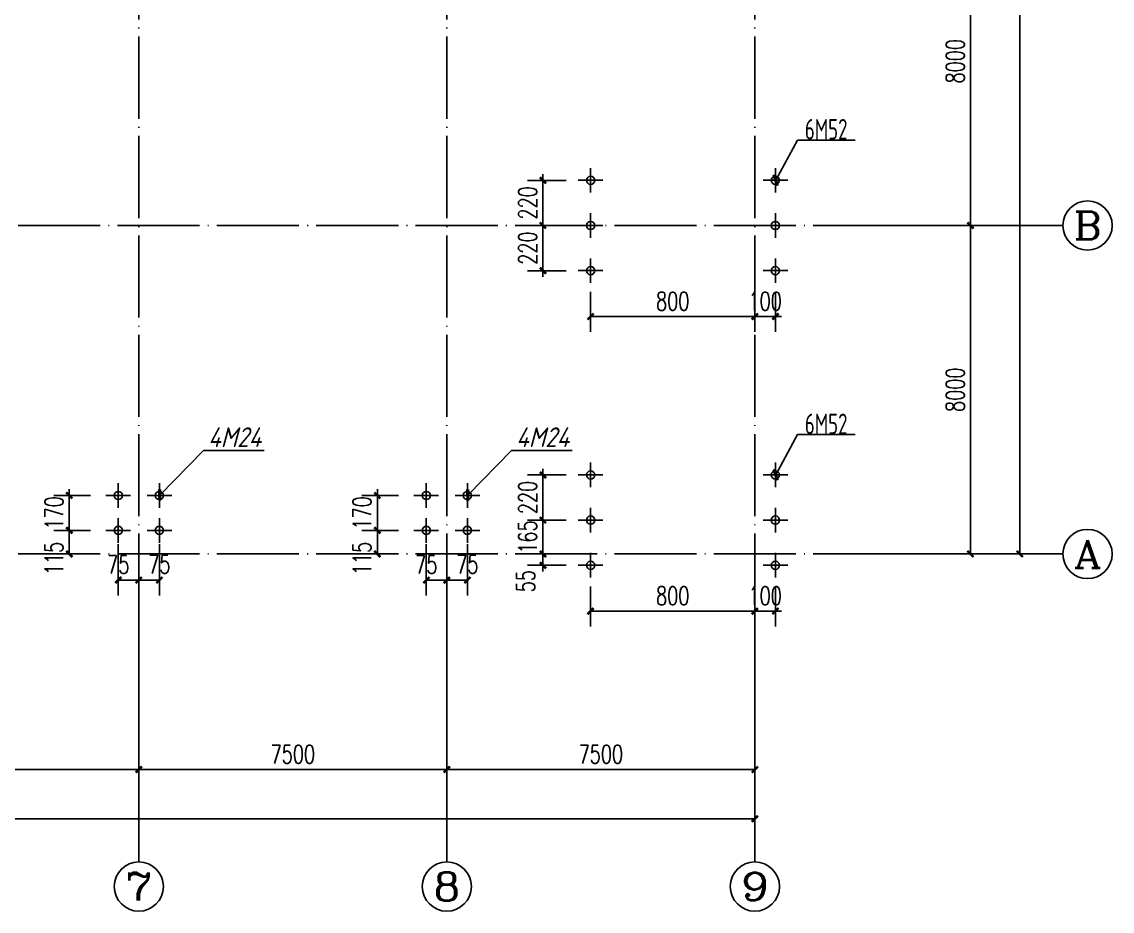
# Model space of a CAD drawing. Extents: x 14475413 to 15955882, y -732572 to -282951.
# Drawn here: x 15049821 to 15076370, y -585436 to -563775 of the extents above; entities that cross this region are included whole.
import ezdxf
from ezdxf.enums import TextEntityAlignment as Align

# ---------------------------------------------------------------- set-up
doc = ezdxf.new("R2010")
doc.units = 0
doc.header["$LTSCALE"] = 1000
doc.header["$MEASUREMENT"] = 0
doc.linetypes.add('DOTE', pattern=[2.42, 2, -0.2, 0.02, -0.2])
for name, color, linetype in [('AXIS', 3, 'Continuous'), ('AXIS_TEXT', 7, 'Continuous'), ('DOTE', 1, 'DOTE'), ('PUB_DIM', 3, 'Continuous'), ('中粗', 4, 'Continuous'), ('标注', 7, 'Continuous')]:
    doc.layers.add(name, color=color, linetype=linetype)
doc.styles.add('_TCH_AXIS', font='COMPLEX', dxfattribs={"bigfont": 'GBCBIG'})
doc.styles.add('_TCH_DIM_T3', font='SIMPLEX', dxfattribs={"width": 0.705882, "bigfont": 'GBCBIG'})
doc.styles.add('COMPLEX', font='COMPLEX')
doc.styles.get("Standard").update_dxf_attribs({"font": 'gbenor.shx', "bigfont": 'gbcbig.shx'})
doc.styles.add('TSSD_REIN', font='tssdeng.shx', dxfattribs={"width": 0.7, "bigfont": 'tssdchn.shx'})
doc.dimstyles.new('100', dxfattribs={"dimtxt": 250, "dimasz": 200, "dimexe": 250, "dimexo": 300, "dimgap": 150, "dimtad": 1, "dimdec": 0, "dimzin": 0, "dimdsep": 46, "dimtxsty": 'Standard', "dimblk": 'ARCHTICK', "dimcen": 0.09, "dimclrd": 256, "dimclre": 256, "dimclrt": 256, "dimadec": 0, "dimazin": 0, "dimtfac": 1, "dimtdec": 0, "dimtix": 1, "dimtmove": 2, "dimatfit": 3, "dimldrblk": 'ARCHTICK', "dimfxl": 0, "dimtolj": 1, "dimtzin": 0, "dimarcsym": 0})
doc.dimstyles.new('_TCH_ARCH&&150', dxfattribs={"dimtxt": 446.25, "dimasz": 150, "dimexe": 375, "dimexo": 450, "dimgap": 150, "dimtad": 1, "dimdec": 0, "dimzin": 0, "dimdsep": 46, "dimtxsty": '_TCH_DIM_T3', "dimblk": 'ARCHTICK', "dimcen": 0.09, "dimclrt": 7, "dimazin": 2, "dimtfac": 1, "dimtdec": 0, "dimtix": 1, "dimtmove": 2, "dimatfit": 3, "dimfxl": 0, "dimtolj": 1, "dimtzin": 0, "dimarcsym": 0})

# ---------------------------------------------------------------- blocks, each defined once
blk = doc.blocks.new('_AXISO')
blk.add_circle((0, 0), 0.5)
at = {"layer": 'AXIS_TEXT', "style": 'COMPLEX', "width": 1.041667}
blk.add_attdef('A', text='', height=0.56, dxfattribs=at).set_placement((-0.25, -0.28), (0.25, -0.28), align=Align.FIT)
blk = doc.blocks.new('_ArchTick')
at = {"color": 0, "linetype": 'ByBlock', "const_width": 0.4}
blk.add_lwpolyline([(-0.5, -0.5), (0.5, 0.5)], dxfattribs=at)
blk = doc.blocks.new('*D1091')
at = {"layer": 'AXIS', "color": 0, "lineweight": -2}
for p, q in [((15069620, -480736), (15074495, -480736)), ((15074120, -576736), (15074120, -480736)), ((15069620, -576736), (15074495, -576736))]:
    blk.add_line(p, q, dxfattribs=at)
at = {"layer": 'Defpoints', "color": 0}
for p in [(15069170, -480736), (15074120, -480736), (15069170, -576736)]:
    blk.add_point(p, dxfattribs=at)
at = {"layer": 'AXIS', "color": 0, "lineweight": -2, "xscale": 150, "yscale": 150, "zscale": 150}
for p, rotation in [((15074120, -480736), 90), ((15074120, -576736), 270)]:
    blk.add_blockref('_ArchTick', p, dxfattribs=dict(at, rotation=rotation))
at = {"layer": 'AXIS', "color": 7, "insert": (15073747, -528736), "char_height": 446.2, "attachment_point": 5, "rotation": 90, "style": '_TCH_DIM_T3'}
blk.add_mtext('\\A1;96000', dxfattribs=at)
blk = doc.blocks.new('*D1092')
at = {"layer": 'AXIS', "color": 0, "lineweight": -2}
for p, q in [((15069620, -568736), (15073295, -568736)), ((15072920, -576736), (15072920, -568736)), ((15069620, -576736), (15073295, -576736))]:
    blk.add_line(p, q, dxfattribs=at)
at = {"layer": 'Defpoints', "color": 0}
for p in [(15069170, -568736), (15072920, -568736), (15069170, -576736)]:
    blk.add_point(p, dxfattribs=at)
at = {"layer": 'AXIS', "color": 0, "lineweight": -2, "xscale": 150, "yscale": 150, "zscale": 150}
for p, rotation in [((15072920, -568736), 90), ((15072920, -576736), 270)]:
    blk.add_blockref('_ArchTick', p, dxfattribs=dict(at, rotation=rotation))
at = {"layer": 'AXIS', "color": 7, "insert": (15072547, -572736), "char_height": 446.2, "attachment_point": 5, "rotation": 90, "style": '_TCH_DIM_T3'}
blk.add_mtext('\\A1;8000', dxfattribs=at)
blk = doc.blocks.new('*D1093')
at = {"layer": 'AXIS', "color": 0, "lineweight": -2}
for p, q in [((15069620, -560736), (15073295, -560736)), ((15072920, -568736), (15072920, -560736)), ((15069620, -568736), (15073295, -568736))]:
    blk.add_line(p, q, dxfattribs=at)
at = {"layer": 'Defpoints', "color": 0}
for p in [(15069170, -560736), (15072920, -560736), (15069170, -568736)]:
    blk.add_point(p, dxfattribs=at)
at = {"layer": 'AXIS', "color": 0, "lineweight": -2, "xscale": 150, "yscale": 150, "zscale": 150}
for p, rotation in [((15072920, -560736), 90), ((15072920, -568736), 270)]:
    blk.add_blockref('_ArchTick', p, dxfattribs=dict(at, rotation=rotation))
at = {"layer": 'AXIS', "color": 7, "insert": (15072547, -564736), "char_height": 446.2, "attachment_point": 5, "rotation": 90, "style": '_TCH_DIM_T3'}
blk.add_mtext('\\A1;8000', dxfattribs=at)
blk = doc.blocks.new('*D1104')
at = {"layer": 'AXIS', "color": 0, "lineweight": -2}
for p, q in [((15007670, -578686), (15007670, -583561)), ((15067670, -578686), (15067670, -583561)), ((15007670, -583186), (15067670, -583186))]:
    blk.add_line(p, q, dxfattribs=at)
at = {"layer": 'Defpoints', "color": 0}
for p in [(15007670, -578236), (15067670, -578236), (15067670, -583186)]:
    blk.add_point(p, dxfattribs=at)
at = {"layer": 'AXIS', "color": 0, "lineweight": -2, "xscale": 150, "yscale": 150, "zscale": 150, "rotation": 180}
blk.add_blockref('_ArchTick', (15007670, -583186), dxfattribs=at)
at = {"layer": 'AXIS', "color": 0, "lineweight": -2, "xscale": 150, "yscale": 150, "zscale": 150}
blk.add_blockref('_ArchTick', (15067670, -583186), dxfattribs=at)
at = {"layer": 'AXIS', "color": 7, "insert": (15037670, -582813), "char_height": 446.2, "attachment_point": 5, "style": '_TCH_DIM_T3'}
blk.add_mtext('\\A1;60000', dxfattribs=at)
blk = doc.blocks.new('*D1110')
at = {"layer": 'AXIS', "color": 0, "lineweight": -2}
for p, q in [((15045170, -578686), (15045170, -582361)), ((15052670, -578686), (15052670, -582361)), ((15045170, -581986), (15052670, -581986))]:
    blk.add_line(p, q, dxfattribs=at)
at = {"layer": 'Defpoints', "color": 0}
for p in [(15045170, -578236), (15052670, -578236), (15052670, -581986)]:
    blk.add_point(p, dxfattribs=at)
at = {"layer": 'AXIS', "color": 0, "lineweight": -2, "xscale": 150, "yscale": 150, "zscale": 150, "rotation": 180}
blk.add_blockref('_ArchTick', (15045170, -581986), dxfattribs=at)
at = {"layer": 'AXIS', "color": 0, "lineweight": -2, "xscale": 150, "yscale": 150, "zscale": 150}
blk.add_blockref('_ArchTick', (15052670, -581986), dxfattribs=at)
at = {"layer": 'AXIS', "color": 7, "insert": (15048920, -581613), "char_height": 446.2, "attachment_point": 5, "style": '_TCH_DIM_T3'}
blk.add_mtext('\\A1;7500', dxfattribs=at)
blk = doc.blocks.new('*D1111')
at = {"layer": 'AXIS', "color": 0, "lineweight": -2}
for p, q in [((15052670, -578686), (15052670, -582361)), ((15060170, -578686), (15060170, -582361)), ((15052670, -581986), (15060170, -581986))]:
    blk.add_line(p, q, dxfattribs=at)
at = {"layer": 'Defpoints', "color": 0}
for p in [(15052670, -578236), (15060170, -578236), (15060170, -581986)]:
    blk.add_point(p, dxfattribs=at)
at = {"layer": 'AXIS', "color": 0, "lineweight": -2, "xscale": 150, "yscale": 150, "zscale": 150, "rotation": 180}
blk.add_blockref('_ArchTick', (15052670, -581986), dxfattribs=at)
at = {"layer": 'AXIS', "color": 0, "lineweight": -2, "xscale": 150, "yscale": 150, "zscale": 150}
blk.add_blockref('_ArchTick', (15060170, -581986), dxfattribs=at)
at = {"layer": 'AXIS', "color": 7, "insert": (15056420, -581613), "char_height": 446.2, "attachment_point": 5, "style": '_TCH_DIM_T3'}
blk.add_mtext('\\A1;7500', dxfattribs=at)
blk = doc.blocks.new('*D1112')
at = {"layer": 'AXIS', "color": 0, "lineweight": -2}
for p, q in [((15060170, -578686), (15060170, -582361)), ((15067670, -578686), (15067670, -582361)), ((15060170, -581986), (15067670, -581986))]:
    blk.add_line(p, q, dxfattribs=at)
at = {"layer": 'Defpoints', "color": 0}
for p in [(15060170, -578236), (15067670, -578236), (15067670, -581986)]:
    blk.add_point(p, dxfattribs=at)
at = {"layer": 'AXIS', "color": 0, "lineweight": -2, "xscale": 150, "yscale": 150, "zscale": 150, "rotation": 180}
blk.add_blockref('_ArchTick', (15060170, -581986), dxfattribs=at)
at = {"layer": 'AXIS', "color": 0, "lineweight": -2, "xscale": 150, "yscale": 150, "zscale": 150}
blk.add_blockref('_ArchTick', (15067670, -581986), dxfattribs=at)
at = {"layer": 'AXIS', "color": 7, "insert": (15063920, -581613), "char_height": 446.2, "attachment_point": 5, "style": '_TCH_DIM_T3'}
blk.add_mtext('\\A1;7500', dxfattribs=at)
blk = doc.blocks.new('*D1289')
at = {"layer": 'Defpoints', "color": 0}
for p in [(15062510, -567636), (15063524, -567636), (15063524, -568736)]:
    blk.add_point(p, dxfattribs=at)
at = {"layer": 'PUB_DIM', "color": 0, "lineweight": -2}
for p, q in [((15062510, -567636), (15062510, -567486)), ((15063074, -567636), (15062135, -567636)), ((15062510, -568736), (15062510, -567636)), ((15063074, -568736), (15062135, -568736)), ((15062510, -568736), (15062510, -568886))]:
    blk.add_line(p, q, dxfattribs=at)
at = {"layer": 'PUB_DIM', "color": 0, "lineweight": -2, "xscale": 150, "yscale": 150, "zscale": 150}
for p, rotation in [((15062510, -567636), 270), ((15062510, -568736), 90)]:
    blk.add_blockref('_ArchTick', p, dxfattribs=dict(at, rotation=rotation))
at = {"layer": 'PUB_DIM', "color": 7, "insert": (15062137, -568186), "char_height": 446.2, "attachment_point": 5, "rotation": 90, "style": '_TCH_DIM_T3'}
blk.add_mtext('\\A1;220', dxfattribs=at)
blk = doc.blocks.new('*D1290')
at = {"layer": 'Defpoints', "color": 0}
for p in [(15062510, -568736), (15063524, -568736), (15063524, -569836)]:
    blk.add_point(p, dxfattribs=at)
at = {"layer": 'PUB_DIM', "color": 0, "lineweight": -2}
for p, q in [((15062510, -568736), (15062510, -568586)), ((15063074, -568736), (15062135, -568736)), ((15062510, -569836), (15062510, -568736)), ((15063074, -569836), (15062135, -569836)), ((15062510, -569836), (15062510, -569986))]:
    blk.add_line(p, q, dxfattribs=at)
at = {"layer": 'PUB_DIM', "color": 0, "lineweight": -2, "xscale": 150, "yscale": 150, "zscale": 150}
for p, rotation in [((15062510, -568736), 270), ((15062510, -569836), 90)]:
    blk.add_blockref('_ArchTick', p, dxfattribs=dict(at, rotation=rotation))
at = {"layer": 'PUB_DIM', "color": 7, "insert": (15062137, -569286), "char_height": 446.2, "attachment_point": 5, "rotation": 90, "style": '_TCH_DIM_T3'}
blk.add_mtext('\\A1;220', dxfattribs=at)
blk = doc.blocks.new('*D1291')
at = {"layer": 'Defpoints', "color": 0}
for p in [(15063670, -569901), (15067670, -569901), (15067670, -570953)]:
    blk.add_point(p, dxfattribs=at)
at = {"layer": 'PUB_DIM', "color": 0, "lineweight": -2}
for p, q in [((15063670, -570351), (15063670, -571328)), ((15067670, -570351), (15067670, -571328)), ((15063670, -570953), (15067670, -570953))]:
    blk.add_line(p, q, dxfattribs=at)
at = {"layer": 'PUB_DIM', "color": 0, "lineweight": -2, "xscale": 150, "yscale": 150, "zscale": 150, "rotation": 180}
blk.add_blockref('_ArchTick', (15063670, -570953), dxfattribs=at)
at = {"layer": 'PUB_DIM', "color": 0, "lineweight": -2, "xscale": 150, "yscale": 150, "zscale": 150}
blk.add_blockref('_ArchTick', (15067670, -570953), dxfattribs=at)
at = {"layer": 'PUB_DIM', "color": 7, "insert": (15065670, -570580), "char_height": 446.2, "attachment_point": 5, "style": '_TCH_DIM_T3'}
blk.add_mtext('\\A1;800', dxfattribs=at)
blk = doc.blocks.new('*D1292')
at = {"layer": 'Defpoints', "color": 0}
for p in [(15067670, -569901), (15068170, -569901), (15068170, -570953)]:
    blk.add_point(p, dxfattribs=at)
at = {"layer": 'PUB_DIM', "color": 0, "lineweight": -2}
for p, q in [((15067670, -570351), (15067670, -571328)), ((15068170, -570351), (15068170, -571328)), ((15067670, -570953), (15067520, -570953)), ((15067670, -570953), (15068170, -570953)), ((15068170, -570953), (15068320, -570953))]:
    blk.add_line(p, q, dxfattribs=at)
at = {"layer": 'PUB_DIM', "color": 0, "lineweight": -2, "xscale": 150, "yscale": 150, "zscale": 150}
blk.add_blockref('_ArchTick', (15067670, -570953), dxfattribs=at)
at = {"layer": 'PUB_DIM', "color": 0, "lineweight": -2, "xscale": 150, "yscale": 150, "zscale": 150, "rotation": 180}
blk.add_blockref('_ArchTick', (15068170, -570953), dxfattribs=at)
at = {"layer": 'PUB_DIM', "color": 7, "insert": (15067920, -570580), "char_height": 446.2, "attachment_point": 5, "style": '_TCH_DIM_T3'}
blk.add_mtext('\\A1;100', dxfattribs=at)
blk = doc.blocks.new('*D1298')
at = {"layer": 'Defpoints', "color": 0}
for p in [(15062510, -574811), (15063524, -574811), (15063524, -575911)]:
    blk.add_point(p, dxfattribs=at)
at = {"layer": 'PUB_DIM', "color": 0, "lineweight": -2}
for p, q in [((15062510, -574811), (15062510, -574661)), ((15063074, -574811), (15062135, -574811)), ((15062510, -575911), (15062510, -574811)), ((15063074, -575911), (15062135, -575911)), ((15062510, -575911), (15062510, -576061))]:
    blk.add_line(p, q, dxfattribs=at)
at = {"layer": 'PUB_DIM', "color": 0, "lineweight": -2, "xscale": 150, "yscale": 150, "zscale": 150}
for p, rotation in [((15062510, -574811), 270), ((15062510, -575911), 90)]:
    blk.add_blockref('_ArchTick', p, dxfattribs=dict(at, rotation=rotation))
at = {"layer": 'PUB_DIM', "color": 7, "insert": (15062137, -575361), "char_height": 446.2, "attachment_point": 5, "rotation": 90, "style": '_TCH_DIM_T3'}
blk.add_mtext('\\A1;220', dxfattribs=at)
blk = doc.blocks.new('*D1299')
at = {"layer": 'Defpoints', "color": 0}
for p in [(15062510, -575911), (15063524, -575911), (15063524, -576736)]:
    blk.add_point(p, dxfattribs=at)
at = {"layer": 'PUB_DIM', "color": 0, "lineweight": -2}
for p, q in [((15062510, -575911), (15062510, -575761)), ((15063074, -575911), (15062135, -575911)), ((15062510, -576736), (15062510, -575911)), ((15063074, -576736), (15062135, -576736)), ((15062510, -576736), (15062510, -576886))]:
    blk.add_line(p, q, dxfattribs=at)
at = {"layer": 'PUB_DIM', "color": 0, "lineweight": -2, "xscale": 150, "yscale": 150, "zscale": 150}
for p, rotation in [((15062510, -575911), 270), ((15062510, -576736), 90)]:
    blk.add_blockref('_ArchTick', p, dxfattribs=dict(at, rotation=rotation))
at = {"layer": 'PUB_DIM', "color": 7, "insert": (15062137, -576323), "char_height": 446.2, "attachment_point": 5, "rotation": 90, "style": '_TCH_DIM_T3'}
blk.add_mtext('\\A1;165', dxfattribs=at)
blk = doc.blocks.new('*D1300')
at = {"layer": 'Defpoints', "color": 0}
for p in [(15062510, -576736), (15063524, -576736), (15063524, -577011)]:
    blk.add_point(p, dxfattribs=at)
at = {"layer": 'PUB_DIM', "color": 0, "lineweight": -2}
for p, q in [((15062510, -576736), (15062510, -576586)), ((15063074, -576736), (15062135, -576736)), ((15062510, -577011), (15062510, -576736)), ((15063074, -577011), (15062135, -577011)), ((15062510, -577011), (15062510, -577161))]:
    blk.add_line(p, q, dxfattribs=at)
at = {"layer": 'PUB_DIM', "color": 0, "lineweight": -2, "xscale": 150, "yscale": 150, "zscale": 150}
for p, rotation in [((15062510, -576736), 270), ((15062510, -577011), 90)]:
    blk.add_blockref('_ArchTick', p, dxfattribs=dict(at, rotation=rotation))
at = {"layer": 'PUB_DIM', "color": 7, "insert": (15062091, -577399), "char_height": 446.2, "attachment_point": 5, "rotation": 90, "style": '_TCH_DIM_T3'}
blk.add_mtext('\\A1;55', dxfattribs=at)
blk = doc.blocks.new('*D1301')
at = {"layer": 'Defpoints', "color": 0}
for p in [(15063670, -577076), (15067670, -577076), (15067670, -578128)]:
    blk.add_point(p, dxfattribs=at)
at = {"layer": 'PUB_DIM', "color": 0, "lineweight": -2}
for p, q in [((15063670, -577526), (15063670, -578503)), ((15067670, -577526), (15067670, -578503)), ((15063670, -578128), (15067670, -578128))]:
    blk.add_line(p, q, dxfattribs=at)
at = {"layer": 'PUB_DIM', "color": 0, "lineweight": -2, "xscale": 150, "yscale": 150, "zscale": 150, "rotation": 180}
blk.add_blockref('_ArchTick', (15063670, -578128), dxfattribs=at)
at = {"layer": 'PUB_DIM', "color": 0, "lineweight": -2, "xscale": 150, "yscale": 150, "zscale": 150}
blk.add_blockref('_ArchTick', (15067670, -578128), dxfattribs=at)
at = {"layer": 'PUB_DIM', "color": 7, "insert": (15065670, -577755), "char_height": 446.2, "attachment_point": 5, "style": '_TCH_DIM_T3'}
blk.add_mtext('\\A1;800', dxfattribs=at)
blk = doc.blocks.new('*D1302')
at = {"layer": 'Defpoints', "color": 0}
for p in [(15067670, -577076), (15068170, -577076), (15068170, -578128)]:
    blk.add_point(p, dxfattribs=at)
at = {"layer": 'PUB_DIM', "color": 0, "lineweight": -2}
for p, q in [((15067670, -577526), (15067670, -578503)), ((15068170, -577526), (15068170, -578503)), ((15067670, -578128), (15067520, -578128)), ((15067670, -578128), (15068170, -578128)), ((15068170, -578128), (15068320, -578128))]:
    blk.add_line(p, q, dxfattribs=at)
at = {"layer": 'PUB_DIM', "color": 0, "lineweight": -2, "xscale": 150, "yscale": 150, "zscale": 150}
blk.add_blockref('_ArchTick', (15067670, -578128), dxfattribs=at)
at = {"layer": 'PUB_DIM', "color": 0, "lineweight": -2, "xscale": 150, "yscale": 150, "zscale": 150, "rotation": 180}
blk.add_blockref('_ArchTick', (15068170, -578128), dxfattribs=at)
at = {"layer": 'PUB_DIM', "color": 7, "insert": (15067920, -577755), "char_height": 446.2, "attachment_point": 5, "style": '_TCH_DIM_T3'}
blk.add_mtext('\\A1;100', dxfattribs=at)
blk = doc.blocks.new('*D1324')
at = {"layer": 'Defpoints', "color": 0}
for p in [(15052170, -576045), (15052670, -576045), (15052670, -577372)]:
    blk.add_point(p, dxfattribs=at)
at = {"layer": 'PUB_DIM', "color": 0, "lineweight": -2}
for p, q in [((15052170, -576495), (15052170, -577747)), ((15052670, -576495), (15052670, -577747)), ((15052170, -577372), (15052670, -577372))]:
    blk.add_line(p, q, dxfattribs=at)
at = {"layer": 'PUB_DIM', "color": 0, "lineweight": -2, "xscale": 150, "yscale": 150, "zscale": 150, "rotation": 180}
blk.add_blockref('_ArchTick', (15052170, -577372), dxfattribs=at)
at = {"layer": 'PUB_DIM', "color": 0, "lineweight": -2, "xscale": 150, "yscale": 150, "zscale": 150}
blk.add_blockref('_ArchTick', (15052670, -577372), dxfattribs=at)
at = {"layer": 'PUB_DIM', "color": 7, "insert": (15052170, -576992), "char_height": 446.2, "attachment_point": 5, "style": '_TCH_DIM_T3'}
blk.add_mtext('\\A1;75', dxfattribs=at)
blk = doc.blocks.new('*D1325')
at = {"layer": 'Defpoints', "color": 0}
for p in [(15052670, -576045), (15053170, -576045), (15053170, -577372)]:
    blk.add_point(p, dxfattribs=at)
at = {"layer": 'PUB_DIM', "color": 0, "lineweight": -2}
for p, q in [((15052670, -576495), (15052670, -577747)), ((15053170, -576495), (15053170, -577747)), ((15052670, -577372), (15053170, -577372))]:
    blk.add_line(p, q, dxfattribs=at)
at = {"layer": 'PUB_DIM', "color": 0, "lineweight": -2, "xscale": 150, "yscale": 150, "zscale": 150, "rotation": 180}
blk.add_blockref('_ArchTick', (15052670, -577372), dxfattribs=at)
at = {"layer": 'PUB_DIM', "color": 0, "lineweight": -2, "xscale": 150, "yscale": 150, "zscale": 150}
blk.add_blockref('_ArchTick', (15053170, -577372), dxfattribs=at)
at = {"layer": 'PUB_DIM', "color": 7, "insert": (15053170, -576987), "char_height": 446.2, "attachment_point": 5, "style": '_TCH_DIM_T3'}
blk.add_mtext('\\A1;75', dxfattribs=at)
blk = doc.blocks.new('*D1326')
at = {"layer": 'Defpoints', "color": 0}
for p in [(15050978, -576161), (15051941, -576161), (15051941, -576736)]:
    blk.add_point(p, dxfattribs=at)
at = {"layer": 'PUB_DIM', "color": 0, "lineweight": -2}
for p, q in [((15051491, -576161), (15050603, -576161)), ((15050978, -576736), (15050978, -576161)), ((15051491, -576736), (15050603, -576736))]:
    blk.add_line(p, q, dxfattribs=at)
at = {"layer": 'PUB_DIM', "color": 0, "lineweight": -2, "xscale": 150, "yscale": 150, "zscale": 150}
for p, rotation in [((15050978, -576161), 90), ((15050978, -576736), 270)]:
    blk.add_blockref('_ArchTick', p, dxfattribs=dict(at, rotation=rotation))
at = {"layer": 'PUB_DIM', "color": 7, "insert": (15050604, -576845), "char_height": 446.2, "attachment_point": 5, "rotation": 90, "style": '_TCH_DIM_T3'}
blk.add_mtext('\\A1;115', dxfattribs=at)
blk = doc.blocks.new('*D1327')
at = {"layer": 'Defpoints', "color": 0}
for p in [(15050978, -575311), (15051941, -575311), (15051941, -576161)]:
    blk.add_point(p, dxfattribs=at)
at = {"layer": 'PUB_DIM', "color": 0, "lineweight": -2}
for p, q in [((15051491, -575311), (15050603, -575311)), ((15050978, -575311), (15050978, -575161)), ((15050978, -576161), (15050978, -575311)), ((15051491, -576161), (15050603, -576161)), ((15050978, -576161), (15050978, -576311))]:
    blk.add_line(p, q, dxfattribs=at)
at = {"layer": 'PUB_DIM', "color": 0, "lineweight": -2, "xscale": 150, "yscale": 150, "zscale": 150}
for p, rotation in [((15050978, -575311), 270), ((15050978, -576161), 90)]:
    blk.add_blockref('_ArchTick', p, dxfattribs=dict(at, rotation=rotation))
at = {"layer": 'PUB_DIM', "color": 7, "insert": (15050605, -575736), "char_height": 446.2, "attachment_point": 5, "rotation": 90, "style": '_TCH_DIM_T3'}
blk.add_mtext('\\A1;170', dxfattribs=at)
blk = doc.blocks.new('*D1328')
at = {"layer": 'Defpoints', "color": 0}
for p in [(15059670, -576045), (15060170, -576045), (15060170, -577372)]:
    blk.add_point(p, dxfattribs=at)
at = {"layer": 'PUB_DIM', "color": 0, "lineweight": -2}
for p, q in [((15059670, -576495), (15059670, -577747)), ((15060170, -576495), (15060170, -577747)), ((15059670, -577372), (15060170, -577372))]:
    blk.add_line(p, q, dxfattribs=at)
at = {"layer": 'PUB_DIM', "color": 0, "lineweight": -2, "xscale": 150, "yscale": 150, "zscale": 150, "rotation": 180}
blk.add_blockref('_ArchTick', (15059670, -577372), dxfattribs=at)
at = {"layer": 'PUB_DIM', "color": 0, "lineweight": -2, "xscale": 150, "yscale": 150, "zscale": 150}
blk.add_blockref('_ArchTick', (15060170, -577372), dxfattribs=at)
at = {"layer": 'PUB_DIM', "color": 7, "insert": (15059670, -576992), "char_height": 446.2, "attachment_point": 5, "style": '_TCH_DIM_T3'}
blk.add_mtext('\\A1;75', dxfattribs=at)
blk = doc.blocks.new('*D1329')
at = {"layer": 'Defpoints', "color": 0}
for p in [(15060170, -576045), (15060670, -576045), (15060670, -577372)]:
    blk.add_point(p, dxfattribs=at)
at = {"layer": 'PUB_DIM', "color": 0, "lineweight": -2}
for p, q in [((15060170, -576495), (15060170, -577747)), ((15060670, -576495), (15060670, -577747)), ((15060170, -577372), (15060670, -577372))]:
    blk.add_line(p, q, dxfattribs=at)
at = {"layer": 'PUB_DIM', "color": 0, "lineweight": -2, "xscale": 150, "yscale": 150, "zscale": 150, "rotation": 180}
blk.add_blockref('_ArchTick', (15060170, -577372), dxfattribs=at)
at = {"layer": 'PUB_DIM', "color": 0, "lineweight": -2, "xscale": 150, "yscale": 150, "zscale": 150}
blk.add_blockref('_ArchTick', (15060670, -577372), dxfattribs=at)
at = {"layer": 'PUB_DIM', "color": 7, "insert": (15060670, -576987), "char_height": 446.2, "attachment_point": 5, "style": '_TCH_DIM_T3'}
blk.add_mtext('\\A1;75', dxfattribs=at)
blk = doc.blocks.new('*D1330')
at = {"layer": 'Defpoints', "color": 0}
for p in [(15058478, -576161), (15059441, -576161), (15059441, -576736)]:
    blk.add_point(p, dxfattribs=at)
at = {"layer": 'PUB_DIM', "color": 0, "lineweight": -2}
for p, q in [((15058991, -576161), (15058103, -576161)), ((15058478, -576736), (15058478, -576161)), ((15058991, -576736), (15058103, -576736))]:
    blk.add_line(p, q, dxfattribs=at)
at = {"layer": 'PUB_DIM', "color": 0, "lineweight": -2, "xscale": 150, "yscale": 150, "zscale": 150}
for p, rotation in [((15058478, -576161), 90), ((15058478, -576736), 270)]:
    blk.add_blockref('_ArchTick', p, dxfattribs=dict(at, rotation=rotation))
at = {"layer": 'PUB_DIM', "color": 7, "insert": (15058104, -576845), "char_height": 446.2, "attachment_point": 5, "rotation": 90, "style": '_TCH_DIM_T3'}
blk.add_mtext('\\A1;115', dxfattribs=at)
blk = doc.blocks.new('*D1331')
at = {"layer": 'Defpoints', "color": 0}
for p in [(15058478, -575311), (15059441, -575311), (15059441, -576161)]:
    blk.add_point(p, dxfattribs=at)
at = {"layer": 'PUB_DIM', "color": 0, "lineweight": -2}
for p, q in [((15058991, -575311), (15058103, -575311)), ((15058478, -575311), (15058478, -575161)), ((15058478, -576161), (15058478, -575311)), ((15058991, -576161), (15058103, -576161)), ((15058478, -576161), (15058478, -576311))]:
    blk.add_line(p, q, dxfattribs=at)
at = {"layer": 'PUB_DIM', "color": 0, "lineweight": -2, "xscale": 150, "yscale": 150, "zscale": 150}
for p, rotation in [((15058478, -575311), 270), ((15058478, -576161), 90)]:
    blk.add_blockref('_ArchTick', p, dxfattribs=dict(at, rotation=rotation))
at = {"layer": 'PUB_DIM', "color": 7, "insert": (15058105, -575736), "char_height": 446.2, "attachment_point": 5, "rotation": 90, "style": '_TCH_DIM_T3'}
blk.add_mtext('\\A1;170', dxfattribs=at)

msp = doc.modelspace()

# ---------------------------------------------------------------- linework, layer by layer
at = {"layer": 'AXIS'}
for p, q in [((15069170.1, -568735.7), (15075170.1, -568735.7)), ((15069170.1, -576735.7), (15075170.1, -576735.7)), ((15052670.1, -578235.7), (15052670.1, -584235.7)), ((15060170.1, -578235.7), (15060170.1, -584235.7)), ((15067670.1, -578235.7), (15067670.1, -584235.7))]:
    msp.add_line(p, q, dxfattribs=at)
at = {"layer": 'DOTE'}
for p, q in [((15052670.1, -578235.7), (15052670.1, -479235.7)), ((15060170.1, -578235.7), (15060170.1, -479235.7)), ((15067670.1, -578235.7), (15067670.1, -479235.7)), ((15006170.1, -568735.7), (15069170.1, -568735.7)), ((15006170.1, -576735.7), (15069170.1, -576735.7))]:
    msp.add_line(p, q, dxfattribs=at)
at = {"layer": '中粗', "linetype": 'ByBlock'}
for p, q in [((15063670.1, -567335.7), (15063670.1, -567935.7)), ((15068170.1, -567335.7), (15068170.1, -567935.7)), ((15063970.1, -567635.7), (15063370.1, -567635.7)), ((15068470.1, -567635.7), (15067870.1, -567635.7)), ((15063670.1, -568435.7), (15063670.1, -569035.7)), ((15068170.1, -568435.7), (15068170.1, -569035.7)), ((15063970.1, -568735.7), (15063370.1, -568735.7)), ((15068470.1, -568735.7), (15067870.1, -568735.7)), ((15063670.1, -569535.7), (15063670.1, -570135.7)), ((15068170.1, -569535.7), (15068170.1, -570135.7)), ((15063970.1, -569835.7), (15063370.1, -569835.7)), ((15063595.1, -569835.7), (15063595.1, -569835.7)), ((15068470.1, -569835.7), (15067870.1, -569835.7)), ((15068095.1, -569835.7), (15068095.1, -569835.7)), ((15063670.1, -574510.7), (15063670.1, -575110.7)), ((15068170.1, -574510.7), (15068170.1, -575110.7)), ((15052170.1, -575610.7), (15052170.1, -575010.7)), ((15053170.1, -575610.7), (15053170.1, -575010.7)), ((15059670.1, -575610.7), (15059670.1, -575010.7)), ((15060670.1, -575610.7), (15060670.1, -575010.7)), ((15063970.1, -574810.7), (15063370.1, -574810.7)), ((15068470.1, -574810.7), (15067870.1, -574810.7)), ((15051870.1, -575310.7), (15052470.1, -575310.7)), ((15052245.1, -575310.7), (15052245.1, -575310.7)), ((15052870.1, -575310.7), (15053470.1, -575310.7)), ((15059370.1, -575310.7), (15059970.1, -575310.7)), ((15059745.1, -575310.7), (15059745.1, -575310.7)), ((15060370.1, -575310.7), (15060970.1, -575310.7)), ((15063670.1, -575610.7), (15063670.1, -576210.7)), ((15068170.1, -575610.7), (15068170.1, -576210.7)), ((15052170.1, -576460.7), (15052170.1, -575860.7)), ((15053170.1, -576460.7), (15053170.1, -575860.7)), ((15059670.1, -576460.7), (15059670.1, -575860.7)), ((15060670.1, -576460.7), (15060670.1, -575860.7)), ((15063970.1, -575910.7), (15063370.1, -575910.7)), ((15068470.1, -575910.7), (15067870.1, -575910.7)), ((15051870.1, -576160.7), (15052470.1, -576160.7)), ((15052870.1, -576160.7), (15053470.1, -576160.7)), ((15059370.1, -576160.7), (15059970.1, -576160.7)), ((15060370.1, -576160.7), (15060970.1, -576160.7)), ((15063670.1, -576710.7), (15063670.1, -577310.7)), ((15068170.1, -576710.7), (15068170.1, -577310.7)), ((15063970.1, -577010.7), (15063370.1, -577010.7)), ((15063595.1, -577010.7), (15063595.1, -577010.7)), ((15068470.1, -577010.7), (15067870.1, -577010.7)), ((15068095.1, -577010.7), (15068095.1, -577010.7))]:
    msp.add_line(p, q, dxfattribs=at)
for centre in [(15063670.1, -567635.7), (15068170.1, -567635.7), (15063670.1, -568735.7), (15068170.1, -568735.7), (15063670.1, -569835.7), (15068170.1, -569835.7), (15063670.1, -574810.7), (15068170.1, -574810.7), (15052170.1, -575310.7), (15053170.1, -575310.7), (15059670.1, -575310.7), (15060670.1, -575310.7), (15063670.1, -575910.7), (15068170.1, -575910.7), (15052170.1, -576160.7), (15053170.1, -576160.7), (15059670.1, -576160.7), (15060670.1, -576160.7), (15063670.1, -577010.7), (15068170.1, -577010.7)]:
    msp.add_circle(centre, 100, dxfattribs=at)

# ---------------------------------------------------------------- block references
at = {"layer": 'AXIS'}
ref = msp.add_blockref('_AXISO', (15075770.1, -568735.7), dxfattribs=dict(at, xscale=1200, yscale=1200, zscale=1200))
ref.add_attrib('A', 'B', dxfattribs={"layer": 'AXIS_TEXT', "ltscale": 0.5, "height": 678.8, "style": '_TCH_AXIS', "width": 1.235294}).set_placement((15075430.7, -569075.1), (15076109.5, -569075.1), align=Align.FIT)
ref = msp.add_blockref('_AXISO', (15075770.1, -576735.7), dxfattribs=dict(at, xscale=1200, yscale=1200, zscale=1200))
ref.add_attrib('A', 'A', dxfattribs={"layer": 'AXIS_TEXT', "ltscale": 0.5, "height": 678.8, "style": '_TCH_AXIS', "width": 1.166667}).set_placement((15075430.7, -577075.1), (15076109.5, -577075.1), align=Align.FIT)
ref = msp.add_blockref('_AXISO', (15052670.1, -584835.7), dxfattribs=dict(at, xscale=1200, yscale=1200, zscale=1200))
ref.add_attrib('A', '7', dxfattribs={"layer": 'AXIS_TEXT', "ltscale": 0.5, "height": 678.8, "style": '_TCH_AXIS', "width": 1.5}).set_placement((15052330.7, -585175.1), (15053009.5, -585175.1), align=Align.FIT)
ref = msp.add_blockref('_AXISO', (15060170.1, -584835.7), dxfattribs=dict(at, xscale=1200, yscale=1200, zscale=1200))
ref.add_attrib('A', '8', dxfattribs={"layer": 'AXIS_TEXT', "ltscale": 0.5, "height": 678.8, "style": '_TCH_AXIS', "width": 1.5}).set_placement((15059830.7, -585175.1), (15060509.5, -585175.1), align=Align.FIT)
ref = msp.add_blockref('_AXISO', (15067670.1, -584835.7), dxfattribs=dict(at, xscale=1200, yscale=1200, zscale=1200))
ref.add_attrib('A', '9', dxfattribs={"layer": 'AXIS_TEXT', "ltscale": 0.5, "height": 678.8, "style": '_TCH_AXIS', "width": 1.5}).set_placement((15067330.7, -585175.1), (15068009.5, -585175.1), align=Align.FIT)

# ---------------------------------------------------------------- texts
at = {"color": 6, "ltscale": 0.5, "style": 'TSSD_REIN', "width": 0.7}
for p in [(15068886.7, -566641.8), (15068886.7, -573816.8)]:
    msp.add_text('6M52', height=500, dxfattribs=at).set_placement(p)
at = {"color": 6, "ltscale": 0.5, "oblique": 15}
for p in [(15054356.5, -574131.6), (15061856.5, -574131.6)]:
    msp.add_text('4M24', height=480, dxfattribs=at).set_placement(p)

# ---------------------------------------------------------------- dimensions: what is measured, and where the dimension line sits
at = {"layer": 'AXIS'}
for p1, p2, distance, text, picture, middle in [((15069170.1, -576735.7), (15069170.1, -480735.7), -4950, '96000', '*D1091', (15073747, -528735.7)), ((15069170.1, -568735.7), (15069170.1, -560735.7), -3750, '8000', '*D1093', (15072547, -564735.7)), ((15069170.1, -576735.7), (15069170.1, -568735.7), -3750, '8000', '*D1092', (15072547, -572735.7)), ((15007670.1, -578235.7), (15067670.1, -578235.7), -4950, '60000', '*D1104', (15037670.1, -582812.6)), ((15045170.1, -578235.7), (15052670.1, -578235.7), -3750, '7500', '*D1110', (15048920.1, -581612.6)), ((15052670.1, -578235.7), (15060170.1, -578235.7), -3750, '7500', '*D1111', (15056420.1, -581612.6)), ((15060170.1, -578235.7), (15067670.1, -578235.7), -3750, '7500', '*D1112', (15063920.1, -581612.6))]:
    dim = msp.add_aligned_dim(p1=p1, p2=p2, distance=distance, text=text, dimstyle='_TCH_ARCH&&150', dxfattribs=at)
    dim.commit()
    dim.dimension.update_dxf_attribs({"geometry": picture, "text_midpoint": middle})
at = {"layer": 'PUB_DIM'}
for p1, p2, distance, text, picture, middle in [((15063523.6, -568735.7), (15063523.6, -567635.7), 1014, '220', '*D1289', (15062136.5, -568185.7)), ((15063523.6, -569835.7), (15063523.6, -568735.7), 1014, '220', '*D1290', (15062136.5, -569285.7)), ((15063670.1, -569901.2), (15067670.1, -569901.2), -1051.8, '800', '*D1291', (15065670.1, -570579.9)), ((15067670.1, -569901.2), (15068170.1, -569901.2), -1051.8, '100', '*D1292', (15067920.1, -570579.9)), ((15063523.6, -575910.7), (15063523.6, -574810.7), 1014, '220', '*D1298', (15062136.5, -575360.7)), ((15051940.6, -576160.7), (15051940.6, -575310.7), 962.5, '170', '*D1327', (15050605, -575735.7)), ((15059440.6, -576160.7), (15059440.6, -575310.7), 962.5, '170', '*D1331', (15058105, -575735.7)), ((15063523.6, -576735.7), (15063523.6, -575910.7), 1014, '165', '*D1299', (15062136.5, -576323.2)), ((15063670.1, -577076.2), (15067670.1, -577076.2), -1051.8, '800', '*D1301', (15065670.1, -577754.9)), ((15067670.1, -577076.2), (15068170.1, -577076.2), -1051.8, '100', '*D1302', (15067920.1, -577754.9))]:
    dim = msp.add_aligned_dim(p1=p1, p2=p2, distance=distance, text=text, dimstyle='_TCH_ARCH&&150', dxfattribs=at)
    dim.commit()
    dim.dimension.update_dxf_attribs({"geometry": picture, "text_midpoint": middle})
for base, p1, p2, angle, text, picture, middle in [((15050978.1, -576160.7), (15051940.6, -576735.7), (15051940.6, -576160.7), 90, '115', '*D1326', (15050604.4, -576845.5)), ((15052670.1, -577372.2), (15052170.1, -576044.5), (15052670.1, -576044.5), 0, '75', '*D1324', (15052170.1, -576992.4)), ((15053170.1, -577372.2), (15052670.1, -576044.5), (15053170.1, -576044.5), 0, '75', '*D1325', (15053170.1, -576987)), ((15058478.1, -576160.7), (15059440.6, -576735.7), (15059440.6, -576160.7), 90, '115', '*D1330', (15058104.4, -576845.5)), ((15060170.1, -577372.2), (15059670.1, -576044.5), (15060170.1, -576044.5), 0, '75', '*D1328', (15059670.1, -576992.4)), ((15060670.1, -577372.2), (15060170.1, -576044.5), (15060670.1, -576044.5), 0, '75', '*D1329', (15060670.1, -576987)), ((15062509.6, -576735.7), (15063523.6, -577010.7), (15063523.6, -576735.7), 90, '55', '*D1300', (15062090.8, -577399.2))]:
    dim = msp.add_linear_dim(base=base, p1=p1, p2=p2, angle=angle, text=text, dimstyle='_TCH_ARCH&&150', dxfattribs=at)
    dim.commit()
    dim.dimension.update_dxf_attribs({"geometry": picture, "text_midpoint": middle, "dimtype": 161})

# ---------------------------------------------------------------- leaders
at = {"layer": '标注', "linetype": 'ByBlock'}
for points in [[(15068176.4, -567631.7), (15068711.2, -566653.8), (15070113.3, -566653.8)], [(15068176.4, -574806.7), (15068711.2, -573828.8), (15070113.3, -573828.8)], [(15053180.4, -575299.8), (15054246, -574213.4), (15055721, -574213.4)], [(15060680.4, -575299.8), (15061746, -574213.4), (15063221, -574213.4)]]:
    msp.add_leader(points, dimstyle='100', override={"dimgap": 150, "dimtad": 0}, dxfattribs=at)

doc.saveas('drawing.dxf')
